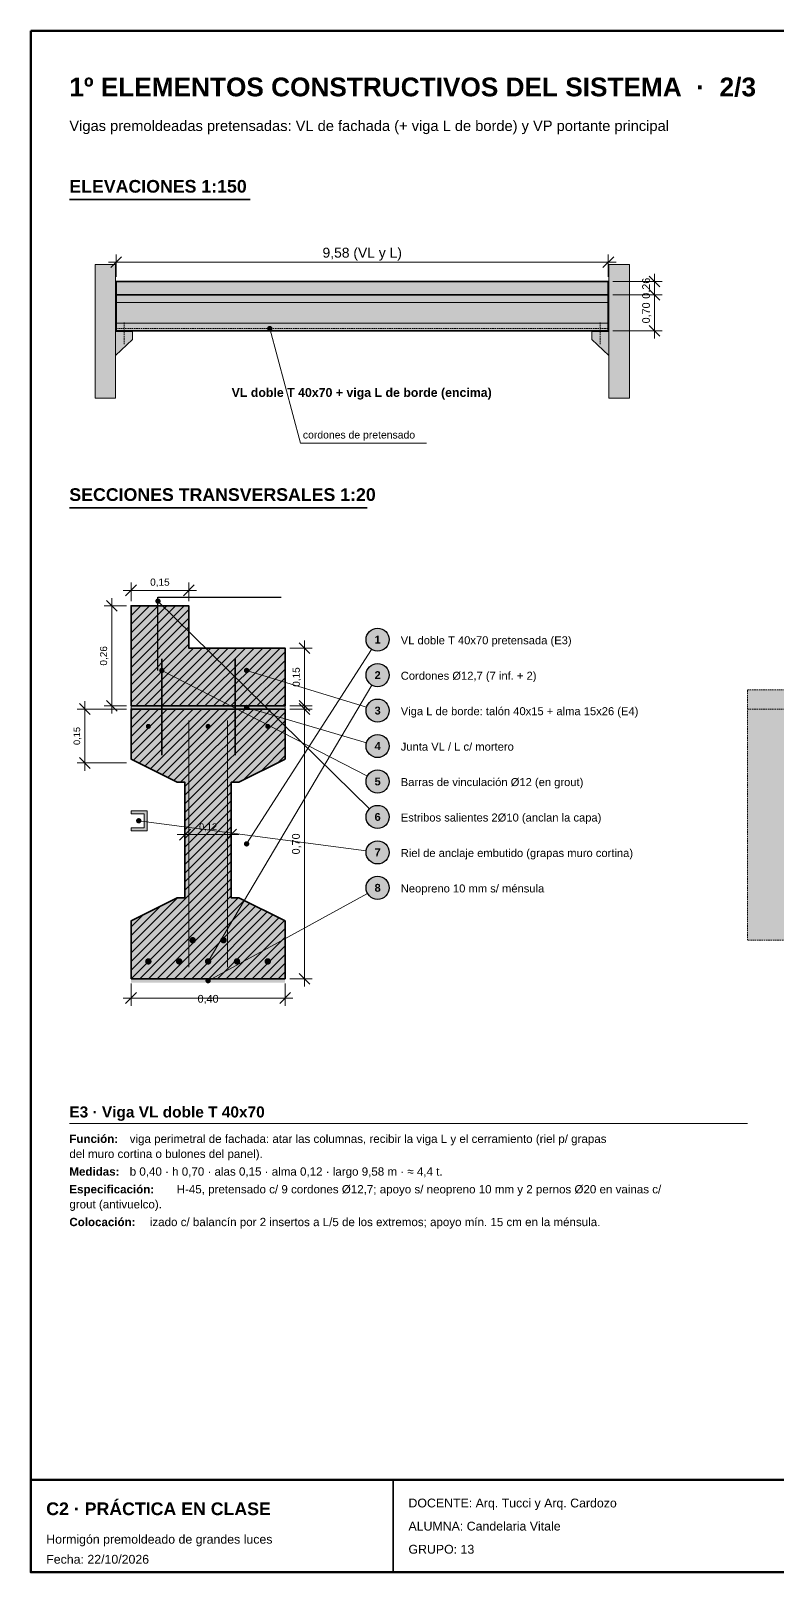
# Model space of a CAD drawing. Header units: millimetres. Extents: x 5 to 292, y 5 to 205.
# Drawn here: x 5 to 101.8, y 5 to 205 of the extents above; entities that cross this region are included whole.
import ezdxf
from ezdxf.enums import TextEntityAlignment as Align

# ---------------------------------------------------------------- set-up
doc = ezdxf.new("R2010")
doc.units = ezdxf.units.MM
doc.linetypes.add('DASHED', pattern=[1.524, 1.27, -0.254])
for name, color, linetype in [('ARMADURAS-RELLENO', 9, 'Continuous'), ('CONTORNOS', 7, 'Continuous'), ('CONTORNOS-RAYADO', 8, 'Continuous'), ('CONTORNOS-RELLENO', 9, 'Continuous'), ('COTAS', 7, 'Continuous'), ('LINEAS', 7, 'Continuous'), ('MARCO', 7, 'Continuous'), ('REFERENCIAS', 7, 'Continuous'), ('REFERENCIAS-RELLENO', 9, 'Continuous'), ('TEXTOS', 7, 'Continuous')]:
    doc.layers.add(name, color=color, linetype=linetype)
doc.styles.add('ARIAL', font='arial.ttf')
doc.styles.add('ARIAL-NEGRITA', font='arialbd.ttf')

msp = doc.modelspace()

# ---------------------------------------------------------------- hatches: boundary and pattern name
at = {"layer": 'ARMADURAS-RELLENO', "true_color": 0x7a1f1f}
h = msp.add_hatch(color=26, dxfattribs=at)
h.dxf.hatch_style = 1
edge = h.paths.add_edge_path()
edge.add_arc((20.25, 114.75), 0.33, 0, 360)
h = msp.add_hatch(color=26, dxfattribs=at)
h.dxf.hatch_style = 1
edge = h.paths.add_edge_path()
edge.add_arc((28, 114.75), 0.33, 0, 360)
h = msp.add_hatch(color=26, dxfattribs=at)
h.dxf.hatch_style = 1
edge = h.paths.add_edge_path()
edge.add_arc((35.75, 114.75), 0.33, 0, 360)
at = {"layer": 'ARMADURAS-RELLENO', "true_color": 0x000000}
h = msp.add_hatch(color=18, dxfattribs=at)
h.dxf.hatch_style = 1
edge = h.paths.add_edge_path()
edge.add_arc((26, 87), 0.42, 0, 360)
h = msp.add_hatch(color=18, dxfattribs=at)
h.dxf.hatch_style = 1
edge = h.paths.add_edge_path()
edge.add_arc((30, 87), 0.42, 0, 360)
h = msp.add_hatch(color=18, dxfattribs=at)
h.dxf.hatch_style = 1
edge = h.paths.add_edge_path()
edge.add_arc((20.25, 84.25), 0.42, 0, 360)
h = msp.add_hatch(color=18, dxfattribs=at)
h.dxf.hatch_style = 1
edge = h.paths.add_edge_path()
edge.add_arc((24.25, 84.25), 0.42, 0, 360)
h = msp.add_hatch(color=18, dxfattribs=at)
h.dxf.hatch_style = 1
edge = h.paths.add_edge_path()
edge.add_arc((28, 84.25), 0.42, 0, 360)
h = msp.add_hatch(color=18, dxfattribs=at)
h.dxf.hatch_style = 1
edge = h.paths.add_edge_path()
edge.add_arc((31.75, 84.25), 0.42, 0, 360)
h = msp.add_hatch(color=18, dxfattribs=at)
h.dxf.hatch_style = 1
edge = h.paths.add_edge_path()
edge.add_arc((35.75, 84.25), 0.42, 0, 360)
at = {"layer": 'CONTORNOS-RAYADO'}
h = msp.add_hatch(dxfattribs=at)
h.set_pattern_fill('ANSI31', color=8, scale=0.25)
h.paths.add_polyline_path([(18, 117.4), (38, 117.4), (38, 124.9), (25.5, 124.9), (25.5, 130.4), (18, 130.4)])
h = msp.add_hatch(dxfattribs=at)
h.set_pattern_fill('AR-SAND', color=8, scale=0.01)
h.paths.add_polyline_path([(18, 117), (38, 117), (38, 117.4), (18, 117.4)])
h = msp.add_hatch(dxfattribs=at)
h.set_pattern_fill('ANSI31', color=8, scale=0.25)
h.paths.add_polyline_path([(18, 82), (38, 82), (38, 89.5), (32, 92.5), (31, 92.5), (31, 107.5), (32, 107.5), (38, 110.5), (38, 117), (18, 117), (18, 110.5), (24, 107.5), (25, 107.5), (25, 92.5), (24, 92.5), (18, 89.5)])
at = {"layer": 'CONTORNOS-RELLENO', "true_color": 0xeceeef}
h = msp.add_hatch(color=7, dxfattribs=at)
h.dxf.hatch_style = 1
h.paths.add_polyline_path([(13.33, 157.33), (16, 157.33), (16, 174.67), (13.33, 174.67)])
h = msp.add_hatch(color=7, dxfattribs=at)
h.dxf.hatch_style = 1
h.paths.add_polyline_path([(80, 157.33), (82.67, 157.33), (82.67, 174.67), (80, 174.67)])
at = {"layer": 'CONTORNOS-RELLENO', "true_color": 0xecdede}
h = msp.add_hatch(color=254, dxfattribs=at)
h.dxf.hatch_style = 1
h.paths.add_polyline_path([(16.07, 170.73), (79.93, 170.73), (79.93, 172.47), (16.07, 172.47)])
at = {"layer": 'CONTORNOS-RELLENO', "true_color": 0xdfe6ee}
h = msp.add_hatch(color=254, dxfattribs=at)
h.dxf.hatch_style = 1
h.paths.add_polyline_path([(16.07, 166.07), (79.93, 166.07), (79.93, 170.73), (16.07, 170.73)])
at = {"layer": 'CONTORNOS-RELLENO', "true_color": 0xeceeef}
h = msp.add_hatch(color=7, dxfattribs=at)
h.dxf.hatch_style = 1
h.paths.add_polyline_path([(16, 166), (18.2, 166), (18.2, 164.93), (16, 162.87)])
h = msp.add_hatch(color=7, dxfattribs=at)
h.dxf.hatch_style = 1
h.paths.add_polyline_path([(80, 166), (77.8, 166), (77.8, 164.93), (80, 162.87)])
at = {"layer": 'CONTORNOS-RELLENO', "true_color": 0xd3d6d9}
h = msp.add_hatch(color=254, dxfattribs=at)
h.dxf.hatch_style = 1
h.paths.add_polyline_path([(18, 117.4), (38, 117.4), (38, 124.9), (25.5, 124.9), (25.5, 130.4), (18, 130.4)])
at = {"layer": 'CONTORNOS-RELLENO', "true_color": 0xf1efe8}
h = msp.add_hatch(color=7, dxfattribs=at)
h.dxf.hatch_style = 1
h.paths.add_polyline_path([(98, 119.5), (129, 119.5), (129, 90), (121.5, 90), (121.5, 87), (98, 87)])
at = {"layer": 'CONTORNOS-RELLENO', "true_color": 0xbdbdbd}
h = msp.add_hatch(color=9, dxfattribs=at)
h.dxf.hatch_style = 1
h.paths.add_polyline_path([(18, 117), (38, 117), (38, 117.4), (18, 117.4)])
at = {"layer": 'CONTORNOS-RELLENO', "true_color": 0xd3d6d9}
h = msp.add_hatch(color=254, dxfattribs=at)
h.dxf.hatch_style = 1
h.paths.add_polyline_path([(18, 82), (38, 82), (38, 89.5), (32, 92.5), (31, 92.5), (31, 107.5), (32, 107.5), (38, 110.5), (38, 117), (18, 117), (18, 110.5), (24, 107.5), (25, 107.5), (25, 92.5), (24, 92.5), (18, 89.5)])
at = {"layer": 'CONTORNOS-RELLENO', "true_color": 0x3b3b3b}
h = msp.add_hatch(color=250, dxfattribs=at)
h.dxf.hatch_style = 1
h.paths.add_polyline_path([(18, 101.2), (20.1, 101.2), (20.1, 103.8), (18, 103.8), (18, 103.4), (19.7, 103.4), (19.7, 101.6), (18, 101.6)])
at = {"layer": 'CONTORNOS-RELLENO', "true_color": 0x111111}
h = msp.add_hatch(color=250, dxfattribs=at)
h.dxf.hatch_style = 1
h.paths.add_polyline_path([(18, 81.5), (38, 81.5), (38, 82), (18, 82)])
at = {"layer": 'REFERENCIAS-RELLENO', "true_color": 0x000000}
h = msp.add_hatch(color=18, dxfattribs=at)
h.dxf.hatch_style = 1
edge = h.paths.add_edge_path()
edge.add_arc((36, 166.37), 0.35, 0, 360)
h = msp.add_hatch(color=18, dxfattribs=at)
h.dxf.hatch_style = 1
edge = h.paths.add_edge_path()
edge.add_arc((21.5, 131), 0.35, 0, 360)
at = {"layer": 'REFERENCIAS-RELLENO', "true_color": 0xffffff}
h = msp.add_hatch(color=7, dxfattribs=at)
h.dxf.hatch_style = 1
edge = h.paths.add_edge_path()
edge.add_arc((50, 126), 1.5, 0, 360)
at = {"layer": 'REFERENCIAS-RELLENO', "true_color": 0x000000}
h = msp.add_hatch(color=18, dxfattribs=at)
h.dxf.hatch_style = 1
edge = h.paths.add_edge_path()
edge.add_arc((22, 122), 0.35, 0, 360)
h = msp.add_hatch(color=18, dxfattribs=at)
h.dxf.hatch_style = 1
edge = h.paths.add_edge_path()
edge.add_arc((33, 122), 0.35, 0, 360)
at = {"layer": 'REFERENCIAS-RELLENO', "true_color": 0xffffff}
h = msp.add_hatch(color=7, dxfattribs=at)
h.dxf.hatch_style = 1
edge = h.paths.add_edge_path()
edge.add_arc((50, 121.4), 1.5, 0, 360)
h = msp.add_hatch(color=7, dxfattribs=at)
h.dxf.hatch_style = 1
edge = h.paths.add_edge_path()
edge.add_arc((50, 116.8), 1.5, 0, 360)
at = {"layer": 'REFERENCIAS-RELLENO', "true_color": 0x000000}
h = msp.add_hatch(color=18, dxfattribs=at)
h.dxf.hatch_style = 1
edge = h.paths.add_edge_path()
edge.add_arc((33, 117.2), 0.35, 0, 360)
at = {"layer": 'REFERENCIAS-RELLENO', "true_color": 0xffffff}
h = msp.add_hatch(color=7, dxfattribs=at)
h.dxf.hatch_style = 1
edge = h.paths.add_edge_path()
edge.add_arc((50, 112.2), 1.5, 0, 360)
h = msp.add_hatch(color=7, dxfattribs=at)
h.dxf.hatch_style = 1
edge = h.paths.add_edge_path()
edge.add_arc((50, 107.6), 1.5, 0, 360)
h = msp.add_hatch(color=7, dxfattribs=at)
h.dxf.hatch_style = 1
edge = h.paths.add_edge_path()
edge.add_arc((50, 103), 1.5, 0, 360)
at = {"layer": 'REFERENCIAS-RELLENO', "true_color": 0x000000}
h = msp.add_hatch(color=18, dxfattribs=at)
h.dxf.hatch_style = 1
edge = h.paths.add_edge_path()
edge.add_arc((19, 102.5), 0.35, 0, 360)
h = msp.add_hatch(color=18, dxfattribs=at)
h.dxf.hatch_style = 1
edge = h.paths.add_edge_path()
edge.add_arc((33, 99.5), 0.35, 0, 360)
at = {"layer": 'REFERENCIAS-RELLENO', "true_color": 0xffffff}
h = msp.add_hatch(color=7, dxfattribs=at)
h.dxf.hatch_style = 1
edge = h.paths.add_edge_path()
edge.add_arc((50, 98.4), 1.5, 0, 360)
h = msp.add_hatch(color=7, dxfattribs=at)
h.dxf.hatch_style = 1
edge = h.paths.add_edge_path()
edge.add_arc((50, 93.8), 1.5, 0, 360)
at = {"layer": 'REFERENCIAS-RELLENO', "true_color": 0x000000}
h = msp.add_hatch(color=18, dxfattribs=at)
h.dxf.hatch_style = 1
edge = h.paths.add_edge_path()
edge.add_arc((28, 84.25), 0.35, 0, 360)
h = msp.add_hatch(color=18, dxfattribs=at)
h.dxf.hatch_style = 1
edge = h.paths.add_edge_path()
edge.add_arc((28, 81.75), 0.35, 0, 360)

# ---------------------------------------------------------------- linework, layer by layer
at = {"layer": 'CONTORNOS', "lineweight": 18}
for points in [[(13.33, 157.33), (16, 157.33), (16, 174.67), (13.33, 174.67)], [(80, 157.33), (82.67, 157.33), (82.67, 174.67), (80, 174.67)], [(16, 166), (18.2, 166), (18.2, 164.93), (16, 162.87)], [(80, 166), (77.8, 166), (77.8, 164.93), (80, 162.87)]]:
    msp.add_lwpolyline(points, close=True, dxfattribs=at)
at = {"layer": 'CONTORNOS', "lineweight": 35}
for points in [[(16.07, 170.73), (79.93, 170.73), (79.93, 172.47), (16.07, 172.47)], [(16.07, 166.07), (79.93, 166.07), (79.93, 170.73), (16.07, 170.73)], [(18, 117.4), (38, 117.4), (38, 124.9), (25.5, 124.9), (25.5, 130.4), (18, 130.4)], [(18, 82), (38, 82), (38, 89.5), (32, 92.5), (31, 92.5), (31, 107.5), (32, 107.5), (38, 110.5), (38, 117), (18, 117), (18, 110.5), (24, 107.5), (25, 107.5), (25, 92.5), (24, 92.5), (18, 89.5)]]:
    msp.add_lwpolyline(points, close=True, dxfattribs=at)
at = {"layer": 'CONTORNOS', "linetype": 'DASHED', "lineweight": 13, "ltscale": 0.15}
msp.add_lwpolyline([(98, 119.5), (129, 119.5), (129, 90), (121.5, 90), (121.5, 87), (98, 87)], close=True, dxfattribs=at)
at = {"layer": 'CONTORNOS', "lineweight": 9}
for points in [[(18, 117), (38, 117), (38, 117.4), (18, 117.4)], [(18, 101.2), (20.1, 101.2), (20.1, 103.8), (18, 103.8), (18, 103.4), (19.7, 103.4), (19.7, 101.6), (18, 101.6)]]:
    msp.add_lwpolyline(points, close=True, dxfattribs=at)
at = {"layer": 'COTAS', "lineweight": 13}
for points in [[(15.07, 174.97), (80.93, 174.97)], [(85.93, 169.73), (85.93, 173.47)], [(85.93, 165.07), (85.93, 171.73)], [(17, 132.4), (26.5, 132.4)], [(15.5, 116.4), (15.5, 131.4)], [(40.5, 116.4), (40.5, 125.9)], [(12, 109), (12, 118)], [(40.5, 81), (40.5, 118)], [(24, 100.7), (32, 100.7)], [(17, 79.5), (39, 79.5)]]:
    msp.add_lwpolyline(points, dxfattribs=at)
at = {"layer": 'COTAS', "lineweight": 35}
for points in [[(15.37, 174.27), (16.77, 175.67)], [(79.23, 174.27), (80.63, 175.67)], [(86.63, 171.77), (85.23, 173.17)], [(86.63, 170.03), (85.23, 171.43)], [(86.63, 170.03), (85.23, 171.43)], [(86.63, 165.37), (85.23, 166.77)], [(17.3, 131.7), (18.7, 133.1)], [(24.8, 131.7), (26.2, 133.1)], [(16.2, 129.7), (14.8, 131.1)], [(41.2, 124.2), (39.8, 125.6)], [(16.2, 116.7), (14.8, 118.1)], [(41.2, 116.7), (39.8, 118.1)], [(12.7, 116.3), (11.3, 117.7)], [(41.2, 116.3), (39.8, 117.7)], [(12.7, 109.3), (11.3, 110.7)], [(24.3, 100), (25.7, 101.4)], [(30.3, 100), (31.7, 101.4)], [(41.2, 81.3), (39.8, 82.7)], [(17.3, 78.8), (18.7, 80.2)], [(37.3, 78.8), (38.7, 80.2)]]:
    msp.add_lwpolyline(points, dxfattribs=at)
at = {"layer": 'COTAS', "lineweight": 9}
for points in [[(16.07, 173.07), (16.07, 175.97)], [(79.93, 173.07), (79.93, 175.97)], [(80.53, 172.47), (86.93, 172.47)], [(80.53, 170.73), (86.93, 170.73)], [(80.53, 170.73), (86.93, 170.73)], [(80.53, 166.07), (86.93, 166.07)], [(18, 131), (18, 133.4)], [(25.5, 131), (25.5, 133.4)], [(17.4, 130.4), (14.5, 130.4)], [(38.6, 124.9), (41.5, 124.9)], [(17.4, 117), (11, 117)], [(17.4, 117.4), (14.5, 117.4)], [(38.6, 117.4), (41.5, 117.4)], [(38.6, 117), (41.5, 117)], [(17.4, 110), (11, 110)], [(25, 100.1), (25, 101.7)], [(31, 100.1), (31, 101.7)], [(38.6, 82), (41.5, 82)], [(18, 81.4), (18, 78.5)], [(38, 81.4), (38, 78.5)]]:
    msp.add_lwpolyline(points, dxfattribs=at)
at = {"layer": 'LINEAS', "lineweight": 35}
for points in [[(10, 183.1), (33.46, 183.1)], [(10, 143.1), (48.64, 143.1)]]:
    msp.add_lwpolyline(points, dxfattribs=at)
at = {"layer": 'LINEAS', "lineweight": 9}
for points in [[(16.07, 169.73), (79.93, 169.73)], [(16.07, 167.07), (79.93, 167.07)]]:
    msp.add_lwpolyline(points, dxfattribs=at)
at = {"layer": 'LINEAS', "color": 26, "linetype": 'DASHED', "lineweight": 13, "ltscale": 0.15, "true_color": 0x7a1f1f}
msp.add_lwpolyline([(16.07, 166.37), (79.93, 166.37)], dxfattribs=at)
at = {"layer": 'LINEAS', "linetype": 'DASHED', "lineweight": 9, "ltscale": 0.15}
for points in [[(17.13, 164.33), (17.13, 167.2)], [(78.87, 164.33), (78.87, 167.2)], [(98, 117), (129, 117)]]:
    msp.add_lwpolyline(points, dxfattribs=at)
at = {"layer": 'LINEAS', "color": 26, "lineweight": 25, "true_color": 0x7a1f1f}
msp.add_lwpolyline([(21.5, 122), (21.5, 131.5), (37.5, 131.5)], dxfattribs=at)
at = {"layer": 'LINEAS', "color": 26, "lineweight": 35, "true_color": 0x7a1f1f}
for points in [[(22, 111), (22, 123.5)], [(31.5, 111), (31.5, 123.5)]]:
    msp.add_lwpolyline(points, dxfattribs=at)
at = {"layer": 'LINEAS', "color": 26, "lineweight": 13, "true_color": 0x7a1f1f}
for points in [[(25.5, 83.5), (25.5, 115.5)], [(30.5, 83.5), (30.5, 115.5)]]:
    msp.add_lwpolyline(points, dxfattribs=at)
at = {"layer": 'LINEAS', "lineweight": 18}
msp.add_lwpolyline([(10, 63.2), (98, 63.2)], dxfattribs=at)
at = {"layer": 'MARCO', "lineweight": 50}
for points in [[(5, 205), (292, 205), (292, 5), (5, 5)], [(5, 17), (292, 17), (292, 5), (5, 5)]]:
    msp.add_lwpolyline(points, close=True, dxfattribs=at)
at = {"layer": 'MARCO', "lineweight": 35}
msp.add_lwpolyline([(52, 17), (52, 5)], dxfattribs=at)
at = {"layer": 'REFERENCIAS', "lineweight": 13}
for points in [[(36, 166.37), (40, 151.5)], [(40, 151.5), (56.34, 151.5)], [(21.5, 131), (48.93, 104.05)], [(33, 99.5), (49.19, 124.74)], [(22, 122), (48.67, 108.29)], [(33, 122), (48.57, 117.24)], [(28, 84.25), (49.24, 120.11)], [(33, 117.2), (48.56, 112.62)], [(19, 102.5), (48.51, 98.6)], [(28, 81.75), (48.68, 93.08)]]:
    msp.add_lwpolyline(points, dxfattribs=at)
at = {"layer": 'REFERENCIAS', "lineweight": 25}
for centre in [(50, 126), (50, 121.4), (50, 116.8), (50, 112.2), (50, 107.6), (50, 103), (50, 98.4), (50, 93.8)]:
    msp.add_circle(centre, 1.5, dxfattribs=at)

# ---------------------------------------------------------------- texts
at = {"layer": 'COTAS', "style": 'ARIAL'}
for s, height, p in [('9,58 (VL y L)', 1.2888, (48, 175.57)), ('0,15', 0.931, (21.75, 133)), ('0,12', 0.859, (28, 101.3)), ('0,40', 1.002, (28, 78.9))]:
    msp.add_text(s, height=height, dxfattribs=at).set_placement(p, align=Align.CENTER)
for s, height, p in [('0,26', 1.002, (85.33, 171.6)), ('0,70', 1.002, (85.33, 168.4)), ('0,26', 0.931, (14.9, 123.9)), ('0,15', 0.931, (39.9, 121.15)), ('0,15', 0.859, (11.4, 113.5)), ('0,70', 1.002, (39.9, 99.5))]:
    msp.add_text(s, height=height, rotation=90, dxfattribs=at).set_placement(p, align=Align.CENTER)
at = {"layer": 'MARCO'}
for s, height, style, p in [('C2 · PRÁCTICA EN CLASE', 1.6468, 'ARIAL-NEGRITA', (7, 12.4)), ('DOCENTE: Arq. Tucci y Arq. Cardozo', 1.1456, 'ARIAL', (54, 13.4)), ('ALUMNA: Candelaria Vitale', 1.1456, 'ARIAL', (54, 10.4)), ('Hormigón premoldeado de grandes luces', 1.1456, 'ARIAL', (7, 8.7)), ('GRUPO: 13', 1.146, 'ARIAL', (54, 7.4)), ('Fecha: 22/10/2026', 1.1456, 'ARIAL', (7, 6.1))]:
    msp.add_text(s, height=height, dxfattribs=dict(at, style=style)).set_placement(p)
at = {"layer": 'REFERENCIAS', "style": 'ARIAL-NEGRITA'}
for s, p in [('1', (50, 125.49)), ('2', (50, 120.89)), ('3', (50, 116.29)), ('4', (50, 111.69)), ('5', (50, 107.09)), ('6', (50, 102.49)), ('7', (50, 97.89)), ('8', (50, 93.29))]:
    msp.add_text(s, height=1.02, dxfattribs=at).set_placement(p, align=Align.CENTER)
at = {"layer": 'TEXTOS'}
for s, height, style, p in [('1º ELEMENTOS CONSTRUCTIVOS DEL SISTEMA  ·  2/3', 2.4344, 'ARIAL-NEGRITA', (10, 196.5)), ('ELEVACIONES 1:150', 1.6468, 'ARIAL-NEGRITA', (10, 184)), ('cordones de pretensado', 0.9666, 'ARIAL', (40.3, 152.1)), ('SECCIONES TRANSVERSALES 1:20', 1.6468, 'ARIAL-NEGRITA', (10, 144)), ('VL doble T 40x70 pretensada (E3)', 1.0382, 'ARIAL', (53, 125.4)), ('Cordones Ø12,7 (7 inf. + 2)', 1.0382, 'ARIAL', (53, 120.8)), ('Viga L de borde: talón 40x15 + alma 15x26 (E4)', 1.0382, 'ARIAL', (53, 116.2)), ('Junta VL / L c/ mortero', 1.0382, 'ARIAL', (53, 111.6)), ('Barras de vinculación Ø12 (en grout)', 1.0382, 'ARIAL', (53, 107)), ('Estribos salientes 2Ø10 (anclan la capa)', 1.0382, 'ARIAL', (53, 102.4)), ('Riel de anclaje embutido (grapas muro cortina)', 1.0382, 'ARIAL', (53, 97.8)), ('Neopreno 10 mm s/ ménsula', 1.0382, 'ARIAL', (53, 93.2)), ('E3 · Viga VL doble T 40x70', 1.432, 'ARIAL-NEGRITA', (10, 64)), ('Función:', 1.074, 'ARIAL-NEGRITA', (10, 60.7)), ('viga perimetral de fachada: atar las columnas, recibir la viga L y el cerramiento (riel p/ grapas', 1.074, 'ARIAL', (17.83, 60.7)), ('del muro cortina o bulones del panel).', 1.074, 'ARIAL', (10, 58.75)), ('Medidas:', 1.074, 'ARIAL-NEGRITA', (10, 56.45)), ('b 0,40 · h 0,70 · alas 0,15 · alma 0,12 · largo 9,58 m · ≈ 4,4 t.', 1.074, 'ARIAL', (17.83, 56.45)), ('Especificación:', 1.074, 'ARIAL-NEGRITA', (10, 54.15)), ('H-45, pretensado c/ 9 cordones Ø12,7; apoyo s/ neopreno 10 mm y 2 pernos Ø20 en vainas c/', 1.074, 'ARIAL', (23.92, 54.15)), ('grout (antivuelco).', 1.074, 'ARIAL', (10, 52.2)), ('Colocación:', 1.074, 'ARIAL-NEGRITA', (10, 49.9)), ('izado c/ balancín por 2 insertos a L/5 de los extremos; apoyo mín. 15 cm en la ménsula.', 1.074, 'ARIAL', (20.44, 49.9))]:
    msp.add_text(s, height=height, dxfattribs=dict(at, style=style)).set_placement(p)
at = {"layer": 'TEXTOS', "color": 250, "true_color": 0x333333, "style": 'ARIAL'}
msp.add_text('Vigas premoldeadas pretensadas: VL de fachada (+ viga L de borde) y VP portante principal', height=1.3604, dxfattribs=at).set_placement((10, 192))
at = {"layer": 'TEXTOS', "style": 'ARIAL-NEGRITA'}
msp.add_text('VL doble T 40x70 + viga L de borde (encima)', height=1.1456, dxfattribs=at).set_placement((47.93, 157.5), align=Align.CENTER)

doc.saveas('drawing.dxf')
